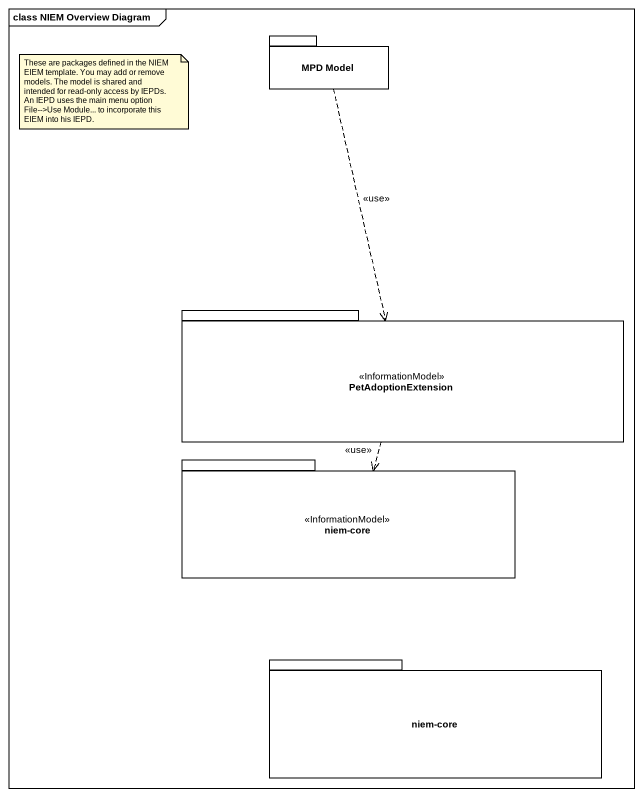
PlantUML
@startuml
mainframe class NIEM Overview Diagram
package "MPD Model" as MPD_Model {
}
package PetAdoptionExtension <<InformationModel>> {
}
package "niem-core" as niem_core <<InformationModel>> {
}
package "niem-core" as niem_core_2 {
}
MPD_Model ..> PetAdoptionExtension : <<use>>
PetAdoptionExtension ..> niem_core : <<use>>
note as N1
  These are packages defined in the NIEM EIEM template. You may add or remove models. The model is shared and intended for read-only access by IEPDs. An IEPD uses the main menu option File-->Use Module... to incorporate this EIEM into his IEPD.
end note
@enduml
